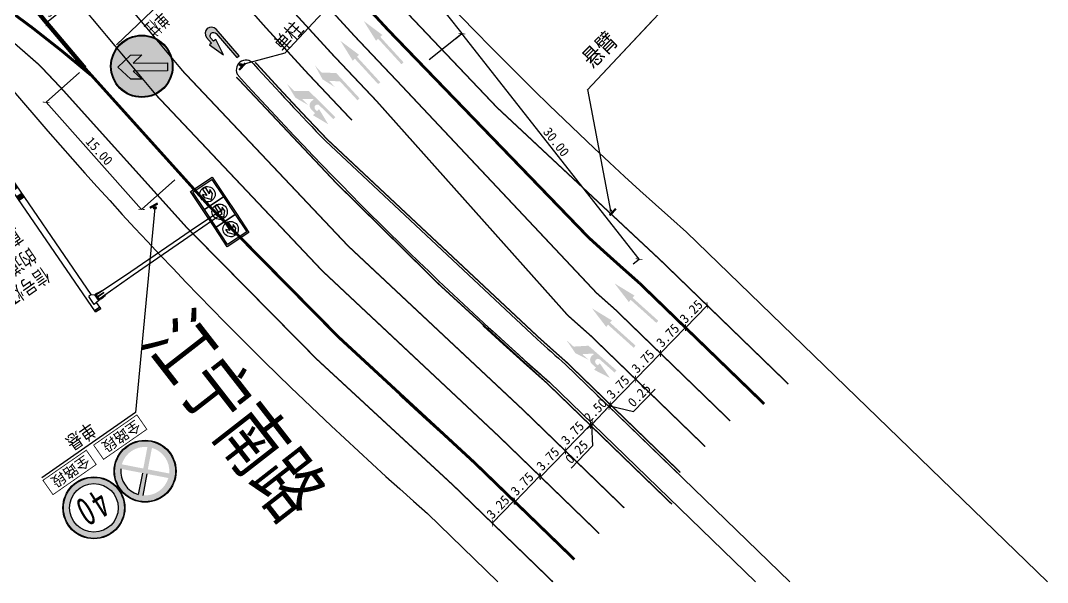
# Model space of a CAD drawing. Header units: millimetres. Extents: x 6299 to 195995, y 19522 to 226352.
# Drawn here: x 10267.7 to 10375.2, y 22324.4 to 22383.1 of the extents above; entities that cross this region are included whole.
import ezdxf

# ---------------------------------------------------------------- set-up
doc = ezdxf.new("R2010")
doc.units = ezdxf.units.MM
for name, pattern in [('DASHDOT', [25.4, 12.7, -6.35, 0, -6.35]), ('JTSS01', [6, 2, -4]), ('JTSS02', [2, 1, -1])]:
    doc.linetypes.add(name, pattern=pattern)
for name, color, linetype in [('@-交通信号', 7, 'Continuous'), ('@-交通标志', 7, 'Continuous'), ('@-地面图案', 7, 'Continuous'), ('@-视口', 7, 'Continuous'), ('@-设计标注', 7, 'Continuous'), ('@-道路名称', 7, 'Continuous'), ('@-道路红线', 1, 'Continuous'), ('@-隔离栏', 7, 'Continuous'), ('RD-中线', 1, 'DASHDOT'), ('交通标志', 7, 'Continuous')]:
    doc.layers.add(name, color=color, linetype=linetype)
doc.layers.add('@-路缘石', color=7, linetype='Continuous', lineweight=0)
doc.layers.add('@-道路标线', color=255, linetype='Continuous', lineweight=0)
doc.styles.add('--黑体', font='simhei.ttf')
doc.styles.add('-黑体', font='simhei.ttf', dxfattribs={"width": 0.8})
doc.styles.add('HT', font='simhei.ttf')
doc.styles.add('HZTXT', font='', dxfattribs={"width": 0.7, "height": 0.2})
doc.styles.add('ST', font='', dxfattribs={"width": 0.8})
doc.styles.add('标线文字样式', font='simhei.ttf')
doc.styles.add('黑体', font='simhei.ttf')
doc.styles.get('HZTXT').set_extended_font_data('NSimSun')
doc.styles.get('ST').set_extended_font_data('NSimSun')
doc.linetypes.add('FENCELINE1', pattern='A,6.35,-2.54,[133,ltypeshp.shx,S=2.54,R=0,X=-2.54,Y=0],-2.54,25.4', length=36.83)
doc.dimstyles.new('标志标注', dxfattribs={"dimtxt": 1, "dimasz": 0.5, "dimexe": 0, "dimexo": 0, "dimgap": 0.25, "dimtad": 1, "dimzin": 0, "dimdsep": 46, "dimtxsty": '--黑体', "dimblk": 'ARCHTICK', "dimcen": 0.09, "dimadec": 0, "dimazin": 0, "dimtfac": 1, "dimtix": 1, "dimtmove": 1, "dimatfit": 0, "dimfxl": 1, "dimtolj": 1, "dimtzin": 0, "dimarcsym": 0})

# ---------------------------------------------------------------- blocks, each defined once
blk = doc.blocks.new('A$C174B43BA')
at = {"layer": '交通标志', "linetype": 'ByBlock', "lineweight": -3}
for points in [[(0.96, 0), (0.96, 0.24), (0.01, 0.26), (0, 0.02)], [(0.64, 0.38, 1), (0.37, 0.38, 1)]]:
    blk.add_hatch(color=14, dxfattribs=at).paths.add_polyline_path(points)
at = {"layer": '交通标志', "color": 14}
blk.add_circle((0.5, 0.38), 0.132, dxfattribs=at)
blk = doc.blocks.new('A$C440D491C')
at = {"layer": '@-交通标志'}
h = blk.add_hatch(color=1, dxfattribs=at)
h.paths.add_polyline_path([(8.68, 12.05, 1), (10.41, 5.91, 1)])
h.paths.add_polyline_path([(8.86, 11.42, 1), (10.24, 6.53, 1)], flags=16)
h = blk.add_hatch(color=1, dxfattribs=at)
h.paths.add_polyline_path([(6.32, 7.92, 1), (0.16, 6.25, 1)])
h.paths.add_polyline_path([(0.93, 8.13), (2.91, 7), (1.77, 5.01, -0.35914)], flags=16)
h.paths.add_polyline_path([(2.19, 4.77), (3.33, 6.76), (5.31, 5.62, -0.35914)], flags=16)
h.paths.add_polyline_path([(1.17, 8.55, -0.35914), (4.29, 9.4), (3.15, 7.42)], flags=16)
h.paths.add_polyline_path([(3.57, 7.18), (4.71, 9.16, -0.35914), (5.55, 6.04)], flags=16)
at = {"layer": '@-交通标志', "color": 1}
for p, q in [((3.15, 7.42, -622.82), (4.29, 9.4, -622.82)), ((3.57, 7.18, -622.82), (4.71, 9.16, -622.82))]:
    blk.add_line(p, q, dxfattribs=at)
at = {"layer": '@-交通标志'}
blk.add_line((2.2, 0.95, -1269.36), (13.69, 4.26, -1269.36), dxfattribs=at)
at = {"layer": '@-交通标志', "const_width": 0.09, "elevation": -622.82}
for points in [[(7.85, 4.77), (13.15, 6.29), (13.66, 4.53), (8.35, 3.02)], [(1.65, 3), (6.95, 4.51), (7.45, 2.76), (2.15, 1.24)]]:
    blk.add_lwpolyline(points, close=True, dxfattribs=at)
at = {"layer": '@-交通标志', "color": 1}
for centre, radius in [((9.55, 8.98, -622.82), 3.24), ((9.55, 8.98, -622.82), 3.19), ((9.55, 8.98, -622.82), 2.54), ((3.24, 7.09, -622.82), 3.24), ((3.24, 7.09, -622.82), 3.19)]:
    blk.add_circle(centre, radius, dxfattribs=at)
blk.add_arc((3.24, 7.09, -622.82), 2.54, 335.6766, 54.6976, dxfattribs=at)
at = {"layer": '@-交通标志', "style": '黑体'}
for p in [(8.61, 3.45, -622.82), (2.4, 1.67, -622.82)]:
    blk.add_text('全路段', height=1.103, rotation=15.9475, dxfattribs=at).set_placement(p)
at = {"layer": '@-交通标志', "style": '黑体', "width": 0.8}
blk.add_text('单悬', height=1.5, rotation=15.7192, dxfattribs=at).set_placement((7.03, 0.32, -1269.36))
at = {"layer": '@-交通标志', "color": 7, "char_height": 3, "attachment_point": 8, "style": '标线文字样式'}
for s, insert, rotation in [('\\W0.6667;4', (9.14, 7.31, -622.82), 13.8407), ('{\\W0.666667;0}', (10.74, 7.59, -1269.36), 10.9267)]:
    blk.add_mtext(s, dxfattribs=dict(at, insert=insert, rotation=rotation))
blk = doc.blocks.new('_ArchTick')
at = {"color": 0, "linetype": 'ByBlock', "const_width": 0.15}
blk.add_lwpolyline([(-0.5, -0.5), (0.5, 0.5)], dxfattribs=at)
blk = doc.blocks.new('*D71')
at = {"layer": '@-设计标注', "color": 0, "lineweight": -2, "ltscale": 1.5, "transparency": 16777216}
for p, q in [((10273.91, 22377.68), (10270.42, 22374.58)), ((10270.42, 22374.58), (10280.41, 22363.38)), ((10283.89, 22366.48), (10280.41, 22363.38))]:
    blk.add_line(p, q, dxfattribs=at)
at = {"layer": 'Defpoints', "color": 0, "ltscale": 1.5, "transparency": 16777216}
for p in [(10273.91, 22377.68), (10283.89, 22366.48), (10280.41, 22363.38)]:
    blk.add_point(p, dxfattribs=at)
at = {"layer": '@-设计标注', "color": 0, "lineweight": -2, "ltscale": 1.5, "transparency": 16777216, "xscale": 0.5, "yscale": 0.5, "zscale": 0.5}
for p, rotation in [((10270.42, 22374.58), 131.7174973883994), ((10280.41, 22363.38), 311.7174973883994)]:
    blk.add_blockref('_ArchTick', p, dxfattribs=dict(at, rotation=rotation))
at = {"layer": '@-设计标注', "color": 0, "ltscale": 1.5, "transparency": 16777216, "insert": (10275.98, 22369.48), "char_height": 1, "attachment_point": 5, "rotation": 311.7175, "style": '--黑体'}
blk.add_mtext('\\A1;15.00', dxfattribs=at)
blk = doc.blocks.new('6米调头箭头')
at = {"layer": '@-地面图案'}
blk.add_hatch(color=256, dxfattribs=at).paths.add_polyline_path([(5.1, -0.19, 1), (5.1, 1.61), (4, 1.61), (4, 2.01), (1.6, 1.41), (4, 0.81), (4, 1.21), (4.6, 1.21, -1), (4.6, 0.21), (0, 0.21), (0, -0.19)])
at = {"layer": '@-地面图案', "flags": 128}
blk.add_lwpolyline([(0, -0.19), (5.1, -0.19, 1), (5.1, 1.61), (4, 1.61), (4, 2.01), (1.6, 1.41), (4, 0.81), (4, 1.21), (4.6, 1.21, -1), (4.6, 0.21), (0, 0.21)], format="xyb", close=True, dxfattribs=at)
blk = doc.blocks.new('*D86')
at = {"layer": '@-设计标注', "color": 0, "lineweight": -2, "ltscale": 1.5, "transparency": 16777216}
for p, q in [((10272.46, 22386.37), (10273.37, 22385.23)), ((10273.37, 22385.23), (10270.45, 22382.88)), ((10269.53, 22384.02), (10270.45, 22382.88))]:
    blk.add_line(p, q, dxfattribs=at)
at = {"layer": 'Defpoints', "color": 0, "ltscale": 1.5, "transparency": 16777216}
for p in [(10272.46, 22386.37), (10269.53, 22384.02, 0), (10270.45, 22382.88)]:
    blk.add_point(p, dxfattribs=at)
at = {"layer": '@-设计标注', "color": 0, "lineweight": -2, "ltscale": 1.5, "transparency": 16777216, "xscale": 0.5, "yscale": 0.5, "zscale": 0.5}
for p, rotation in [((10273.37, 22385.23), 38.72552829151675), ((10270.45, 22382.88), 218.7255282915168)]:
    blk.add_blockref('_ArchTick', p, dxfattribs=dict(at, rotation=rotation))
at = {"layer": '@-设计标注', "color": 0, "ltscale": 1.5, "transparency": 16777216, "insert": (10271.44, 22384.64), "char_height": 1, "attachment_point": 5, "rotation": 38.7255, "style": '--黑体'}
blk.add_mtext('\\A1;3.75', dxfattribs=at)
blk = doc.blocks.new('A$C2DB36726')
at = {"layer": '@-交通信号', "color": 0}
for p, q in [((-0.32, 18.31), (-0.92, 18.25)), ((-0.32, 18.31), (-0.17, 18.31)), ((-0.17, 18.32), (-0.02, 18.32)), ((-0.17, 18.32), (-0.17, 17.58)), ((-0.1, 18.32), (-0.1, 17.58)), ((-0.02, 18.32), (0.6, 18.39)), ((-0.02, 18.32), (-0.02, 17.58)), ((0.93, 19.11), (0.27, 19.11)), ((0.93, 19.11), (0.27, 19.11)), ((0.27, 19.11), (0.93, 19.11)), ((0.27, 19.11), (0.27, 19.11)), ((0.27, 19.11), (0.27, 19.11)), ((0.27, 19.11), (0.27, 19.11)), ((0.27, 19.11), (0.27, 18.36)), ((0.93, 18.92), (0.27, 18.92)), ((0.6, 18.39), (0.6, 17.37)), ((-0.17, 18.19), (-4.51, 18.15)), ((-4.51, 17.74), (-0.17, 17.71)), ((-0.92, 18.25), (-0.92, 18.18)), ((-0.92, 17.97), (-0.92, 17.93)), ((-0.92, 17.97), (-0.17, 17.97)), ((-0.92, 17.93), (-0.17, 17.93)), ((-0.92, 17.65), (-0.92, 17.72)), ((-0.32, 17.59), (-0.92, 17.65)), ((-0.32, 17.59), (-0.17, 17.59)), ((-0.17, 17.58), (-0.02, 17.58)), ((0.27, 17.37), (-0.02, 17.58)), ((0.27, 17.37), (0.6, 17.37)), ((0.76, 2.35), (0.27, 2.35)), ((0.92, 2.35), (0.27, 2.35)), ((0.76, 2.35), (0.27, 2.35)), ((0, 0.09), (1.2, 0.09)), ((0, 0.09), (0, 0)), ((0, 0), (1.2, 0)), ((0.03, 0.24), (0.18, 0.91)), ((0.03, 0.24), (0.03, 0.09)), ((0.27, 0.91), (0.18, 0.91)), ((0.57, 0.91), (0.57, 0.09)), ((0.57, 0.91), (0.62, 0.91)), ((0.62, 0.91), (0.62, 0.09)), ((0.93, 0.91), (1.02, 0.91)), ((1.17, 0.24), (1.02, 0.91)), ((1.17, 0.24), (1.17, 0.09)), ((1.2, 0.09), (1.2, 0))]:
    blk.add_line(p, q, dxfattribs=at)
at = {"layer": '@-交通信号', "color": 7}
for p, q in [((0.93, 19.11), (0.93, 0.09)), ((0.27, 17.37), (0.27, 0.09))]:
    blk.add_line(p, q, dxfattribs=at)
at = {"layer": '@-交通信号'}
for p, q in [((-12.12, 18.13), (-15.83, 18.12)), ((-15.83, 17.77), (-12.12, 17.76)), ((-4.51, 18.15), (-12.12, 18.13)), ((-12.12, 17.76), (-4.51, 17.74))]:
    blk.add_line(p, q, dxfattribs=at)
blk.add_lwpolyline([(-15.83, 18.12), (-15.83, 17.77)], dxfattribs=at)
at = {"layer": '@-交通信号', "color": 7, "const_width": 0.598}
blk.add_lwpolyline([(0.93, 4.74), (0.27, 4.74)], dxfattribs=at)
at = {"layer": '@-交通信号', "color": 0, "const_width": 0.598}
for points in [[(0.93, 3.54), (0.27, 3.54)], [(0.93, 2.35), (0.27, 2.35)], [(0.93, 1.15), (0.27, 1.15)]]:
    blk.add_lwpolyline(points, dxfattribs=at)
blk = doc.blocks.new('A$C37292868')
at = {"layer": '@-交通标志'}
h = blk.add_hatch(color=5, dxfattribs=at)
h.paths.add_polyline_path([(-3.19, 0, 1), (3.19, 0, 1)])
h.paths.add_polyline_path([(0.95, 0.95), (1.77, 0.13), (1.84, -1.73), (-0.02, -1.66), (-0.84, -0.84), (0.4, -0.88), (-2.14, 1.65), (-1.55, 2.25), (0.99, -0.29)], flags=16)
blk.add_hatch(color=7, dxfattribs=at).paths.add_polyline_path([(0.4, -0.88), (-0.84, -0.84), (-0.02, -1.66), (1.84, -1.73), (1.77, 0.13), (0.95, 0.95), (0.99, -0.29), (-1.55, 2.25), (-2.14, 1.65)])
at = {"layer": '@-交通标志', "color": 5}
blk.add_lwpolyline([(-0.02, -1.66), (-0.84, -0.84), (0.4, -0.88), (-2.14, 1.65), (-1.55, 2.25), (0.99, -0.29), (0.95, 0.95), (1.77, 0.13), (1.84, -1.73)], close=True, dxfattribs=at)
for radius in [3.26, 3.19]:
    blk.add_circle((0, 0), radius, dxfattribs=at)
blk = doc.blocks.new('A$C61B13433')
at = {"layer": '@-交通标志', "linetype": 'ByBlock', "lineweight": -3}
for points in [[(0.13, 0, 1), (-0.13, 0, 1)], [(0.54, -0.23), (0.48, -0.01), (-0.44, -0.27), (-0.38, -0.49)]]:
    blk.add_hatch(color=14, dxfattribs=at).paths.add_polyline_path(points)
at = {"layer": '@-交通标志', "color": 14}
blk.add_circle((0, 0), 0.132, dxfattribs=at)
blk = doc.blocks.new('*D135')
at = {"layer": '@-设计标注', "color": 0, "lineweight": -2, "ltscale": 1.5, "transparency": 16777216}
for p, q in [((10298.12, 22394.78), (10301.54, 22397.48)), ((10301.54, 22397.48), (10313.91, 22381.76)), ((10310.48, 22379.06), (10313.91, 22381.76))]:
    blk.add_line(p, q, dxfattribs=at)
at = {"layer": 'Defpoints', "color": 0, "ltscale": 1.5, "transparency": 16777216}
for p in [(10298.12, 22394.78), (10313.91, 22381.76), (10310.48, 22379.06, 0)]:
    blk.add_point(p, dxfattribs=at)
at = {"layer": '@-设计标注', "color": 0, "lineweight": -2, "ltscale": 1.5, "transparency": 16777216, "xscale": 0.5, "yscale": 0.5, "zscale": 0.5}
for p, rotation in [((10301.54, 22397.48), 128.1840642318087), ((10313.91, 22381.76), 308.1840642318087)]:
    blk.add_blockref('_ArchTick', p, dxfattribs=dict(at, rotation=rotation))
at = {"layer": '@-设计标注', "color": 0, "ltscale": 1.5, "transparency": 16777216, "insert": (10308.32, 22390.09), "char_height": 1, "attachment_point": 5, "rotation": 308.1841, "style": '--黑体'}
blk.add_mtext('\\A1;20.00', dxfattribs=at)
blk = doc.blocks.new('*D136')
at = {"layer": '@-设计标注', "color": 0, "lineweight": -2, "ltscale": 1.5, "transparency": 16777216}
for p, q in [((10313.28, 22381.26), (10313.91, 22381.76)), ((10332.45, 22358.18), (10313.91, 22381.76)), ((10331.82, 22357.68), (10332.45, 22358.18))]:
    blk.add_line(p, q, dxfattribs=at)
at = {"layer": 'Defpoints', "color": 0, "ltscale": 1.5, "transparency": 16777216}
for p in [(10313.28, 22381.26, 0), (10313.91, 22381.76), (10331.82, 22357.68, 0)]:
    blk.add_point(p, dxfattribs=at)
at = {"layer": '@-设计标注', "color": 0, "lineweight": -2, "ltscale": 1.5, "transparency": 16777216, "xscale": 0.5, "yscale": 0.5, "zscale": 0.5}
for p, rotation in [((10313.91, 22381.76), 128.1840642318087), ((10332.45, 22358.18), 308.1840642318087)]:
    blk.add_blockref('_ArchTick', p, dxfattribs=dict(at, rotation=rotation))
at = {"layer": '@-设计标注', "color": 0, "ltscale": 1.5, "transparency": 16777216, "insert": (10323.78, 22370.43), "char_height": 1, "attachment_point": 5, "rotation": 308.1841, "style": '--黑体'}
blk.add_mtext('\\A1;30.00', dxfattribs=at)
blk = doc.blocks.new('*D137')
at = {"layer": '@-设计标注', "color": 0, "lineweight": -2, "ltscale": 1.5, "transparency": 16777216}
for p, q in [((10335.79, 22352.47), (10337.29, 22351.02)), ((10337.29, 22351.02), (10334.68, 22348.33)), ((10333.18, 22349.78), (10334.68, 22348.33))]:
    blk.add_line(p, q, dxfattribs=at)
at = {"layer": 'Defpoints', "color": 0, "ltscale": 1.5, "transparency": 16777216}
for p in [(10335.79, 22352.47, 0), (10333.18, 22349.78, 0), (10334.68, 22348.33)]:
    blk.add_point(p, dxfattribs=at)
at = {"layer": '@-设计标注', "color": 0, "lineweight": -2, "ltscale": 1.5, "transparency": 16777216, "xscale": 0.5, "yscale": 0.5, "zscale": 0.5}
for p, rotation in [((10337.29, 22351.02), 45.92247782306748), ((10334.68, 22348.33), 225.9224778230675)]:
    blk.add_blockref('_ArchTick', p, dxfattribs=dict(at, rotation=rotation))
at = {"layer": '@-设计标注', "color": 0, "ltscale": 1.5, "transparency": 16777216, "insert": (10335.45, 22350.2), "char_height": 1, "attachment_point": 5, "rotation": 45.9225, "style": '--黑体'}
blk.add_mtext('\\A1;3.75', dxfattribs=at)
blk = doc.blocks.new('*D138')
at = {"layer": '@-设计标注', "color": 0, "lineweight": -2, "ltscale": 1.5, "transparency": 16777216}
for p, q in [((10333.18, 22349.78), (10334.7, 22348.31)), ((10334.7, 22348.31), (10332.09, 22345.62)), ((10330.58, 22347.08), (10332.09, 22345.62))]:
    blk.add_line(p, q, dxfattribs=at)
at = {"layer": 'Defpoints', "color": 0, "ltscale": 1.5, "transparency": 16777216}
for p in [(10333.18, 22349.78, 0), (10330.58, 22347.08, 0), (10332.09, 22345.62)]:
    blk.add_point(p, dxfattribs=at)
at = {"layer": '@-设计标注', "color": 0, "lineweight": -2, "ltscale": 1.5, "transparency": 16777216, "xscale": 0.5, "yscale": 0.5, "zscale": 0.5}
for p, rotation in [((10334.7, 22348.31), 45.92247782308619), ((10332.09, 22345.62), 225.9224778230862)]:
    blk.add_blockref('_ArchTick', p, dxfattribs=dict(at, rotation=rotation))
at = {"layer": '@-设计标注', "color": 0, "ltscale": 1.5, "transparency": 16777216, "insert": (10332.85, 22347.49), "char_height": 1, "attachment_point": 5, "rotation": 45.9225, "style": '--黑体'}
blk.add_mtext('\\A1;3.75', dxfattribs=at)
blk = doc.blocks.new('*D139')
at = {"layer": '@-设计标注', "color": 0, "lineweight": -2, "ltscale": 1.5, "transparency": 16777216}
for p, q in [((10330.09, 22347.55), (10332.08, 22345.62)), ((10332.08, 22345.62), (10329.47, 22342.93)), ((10327.48, 22344.86), (10329.47, 22342.93))]:
    blk.add_line(p, q, dxfattribs=at)
at = {"layer": 'Defpoints', "color": 0, "ltscale": 1.5, "transparency": 16777216}
for p in [(10330.09, 22347.55, 0), (10327.48, 22344.86, 0), (10329.47, 22342.93)]:
    blk.add_point(p, dxfattribs=at)
at = {"layer": '@-设计标注', "color": 0, "lineweight": -2, "ltscale": 1.5, "transparency": 16777216, "xscale": 0.5, "yscale": 0.5, "zscale": 0.5}
for p, rotation in [((10332.08, 22345.62), 45.92247782308619), ((10329.47, 22342.93), 225.9224778230862)]:
    blk.add_blockref('_ArchTick', p, dxfattribs=dict(at, rotation=rotation))
at = {"layer": '@-设计标注', "color": 0, "ltscale": 1.5, "transparency": 16777216, "insert": (10330.24, 22344.8), "char_height": 1, "attachment_point": 5, "rotation": 45.9225, "style": '--黑体'}
blk.add_mtext('\\A1;3.75', dxfattribs=at)
blk = doc.blocks.new('*D140')
at = {"layer": '@-设计标注', "color": 0, "lineweight": -2, "ltscale": 1.5, "transparency": 16777216}
for p, q in [((10328.08, 22343.93), (10329.3, 22342.76)), ((10329.3, 22342.76), (10329.64, 22343.12)), ((10326.35, 22342.14), (10327.56, 22340.96)), ((10329.3, 22342.76), (10327.56, 22340.96)), ((10327.56, 22340.96), (10327.21, 22340.6))]:
    blk.add_line(p, q, dxfattribs=at)
at = {"layer": 'Defpoints', "color": 0, "ltscale": 1.5, "transparency": 16777216}
for p in [(10328.08, 22343.93, 0), (10326.35, 22342.14, 0), (10327.56, 22340.96)]:
    blk.add_point(p, dxfattribs=at)
at = {"layer": '@-设计标注', "color": 0, "lineweight": -2, "ltscale": 1.5, "transparency": 16777216, "xscale": 0.5, "yscale": 0.5, "zscale": 0.5}
for p, rotation in [((10329.3, 22342.76), 225.9196424963279), ((10327.56, 22340.96), 45.91964249632791)]:
    blk.add_blockref('_ArchTick', p, dxfattribs=dict(at, rotation=rotation))
at = {"layer": '@-设计标注', "color": 0, "ltscale": 1.5, "transparency": 16777216, "insert": (10327.88, 22342.39), "char_height": 1, "attachment_point": 5, "rotation": 45.9196, "style": '--黑体'}
blk.add_mtext('\\A1;2.50', dxfattribs=at)
blk = doc.blocks.new('*D141')
at = {"layer": '@-设计标注', "color": 0, "lineweight": -2, "ltscale": 1.5, "transparency": 16777216}
for p, q in [((10325.17, 22342.93), (10327.34, 22340.82)), ((10322.56, 22340.24), (10324.73, 22338.13)), ((10327.34, 22340.82), (10324.73, 22338.13))]:
    blk.add_line(p, q, dxfattribs=at)
at = {"layer": 'Defpoints', "color": 0, "ltscale": 1.5, "transparency": 16777216}
for p in [(10325.17, 22342.93, 0), (10322.56, 22340.24, 0), (10324.73, 22338.13)]:
    blk.add_point(p, dxfattribs=at)
at = {"layer": '@-设计标注', "color": 0, "lineweight": -2, "ltscale": 1.5, "transparency": 16777216, "xscale": 0.5, "yscale": 0.5, "zscale": 0.5}
for p, rotation in [((10327.34, 22340.82), 45.9196420296007), ((10324.73, 22338.13), 225.9196420296007)]:
    blk.add_blockref('_ArchTick', p, dxfattribs=dict(at, rotation=rotation))
at = {"layer": '@-设计标注', "color": 0, "ltscale": 1.5, "transparency": 16777216, "insert": (10325.49, 22340), "char_height": 1, "attachment_point": 5, "rotation": 45.9196, "style": '--黑体'}
blk.add_mtext('\\A1;3.75', dxfattribs=at)
blk = doc.blocks.new('*D142')
at = {"layer": '@-设计标注', "color": 0, "lineweight": -2, "ltscale": 1.5, "transparency": 16777216}
for p, q in [((10322.56, 22340.24), (10324.75, 22338.11)), ((10324.75, 22338.11), (10322.14, 22335.42)), ((10319.95, 22337.54), (10322.14, 22335.42))]:
    blk.add_line(p, q, dxfattribs=at)
at = {"layer": 'Defpoints', "color": 0, "ltscale": 1.5, "transparency": 16777216}
for p in [(10322.56, 22340.24), (10319.95, 22337.54, 0), (10322.14, 22335.42)]:
    blk.add_point(p, dxfattribs=at)
at = {"layer": '@-设计标注', "color": 0, "lineweight": -2, "ltscale": 1.5, "transparency": 16777216, "xscale": 0.5, "yscale": 0.5, "zscale": 0.5}
for p, rotation in [((10324.75, 22338.11), 45.91964202960143), ((10322.14, 22335.42), 225.9196420296014)]:
    blk.add_blockref('_ArchTick', p, dxfattribs=dict(at, rotation=rotation))
at = {"layer": '@-设计标注', "color": 0, "ltscale": 1.5, "transparency": 16777216, "insert": (10322.91, 22337.29), "char_height": 1, "attachment_point": 5, "rotation": 45.9196, "style": '--黑体'}
blk.add_mtext('\\A1;3.75', dxfattribs=at)
blk = doc.blocks.new('*D143')
at = {"layer": '@-设计标注', "color": 0, "lineweight": -2, "ltscale": 1.5, "transparency": 16777216}
for p, q in [((10319.95, 22337.54), (10322.06, 22335.5)), ((10317.34, 22334.85), (10319.45, 22332.8)), ((10322.06, 22335.5), (10319.45, 22332.8))]:
    blk.add_line(p, q, dxfattribs=at)
at = {"layer": 'Defpoints', "color": 0, "ltscale": 1.5, "transparency": 16777216}
for p in [(10319.95, 22337.54), (10317.34, 22334.85, 0), (10319.45, 22332.8)]:
    blk.add_point(p, dxfattribs=at)
at = {"layer": '@-设计标注', "color": 0, "lineweight": -2, "ltscale": 1.5, "transparency": 16777216, "xscale": 0.5, "yscale": 0.5, "zscale": 0.5}
for p, rotation in [((10322.06, 22335.5), 45.91964202960263), ((10319.45, 22332.8), 225.9196420296026)]:
    blk.add_blockref('_ArchTick', p, dxfattribs=dict(at, rotation=rotation))
at = {"layer": '@-设计标注', "color": 0, "ltscale": 1.5, "transparency": 16777216, "insert": (10320.22, 22334.67), "char_height": 1, "attachment_point": 5, "rotation": 45.9196, "style": '--黑体'}
blk.add_mtext('\\A1;3.75', dxfattribs=at)
blk = doc.blocks.new('*D144')
at = {"layer": '@-设计标注', "color": 0, "lineweight": -2, "ltscale": 1.5, "transparency": 16777216}
for p, q in [((10317.64, 22334.56), (10319.36, 22332.9)), ((10319.36, 22332.9), (10317.09, 22330.56)), ((10315.38, 22332.22), (10317.09, 22330.56))]:
    blk.add_line(p, q, dxfattribs=at)
at = {"layer": 'Defpoints', "color": 0, "ltscale": 1.5, "transparency": 16777216}
for p in [(10317.64, 22334.56, 0), (10315.38, 22332.22, 0), (10317.09, 22330.56)]:
    blk.add_point(p, dxfattribs=at)
at = {"layer": '@-设计标注', "color": 0, "lineweight": -2, "ltscale": 1.5, "transparency": 16777216, "xscale": 0.5, "yscale": 0.5, "zscale": 0.5}
for p, rotation in [((10319.36, 22332.9), 45.91964202960199), ((10317.09, 22330.56), 225.919642029602)]:
    blk.add_blockref('_ArchTick', p, dxfattribs=dict(at, rotation=rotation))
at = {"layer": '@-设计标注', "color": 0, "ltscale": 1.5, "transparency": 16777216, "insert": (10317.69, 22332.25), "char_height": 1, "attachment_point": 5, "rotation": 45.9196, "style": '--黑体'}
blk.add_mtext('\\A1;3.25', dxfattribs=at)
blk = doc.blocks.new('*D145')
at = {"layer": '@-设计标注', "color": 0, "lineweight": -2, "ltscale": 1.5, "transparency": 16777216}
for p, q in [((10331.87, 22342.25), (10334.13, 22344.58)), ((10328.09, 22343.93), (10329.3, 22342.76)), ((10328.26, 22344.1), (10329.47, 22342.94)), ((10329.47, 22342.94), (10329.82, 22343.29)), ((10329.3, 22342.76), (10328.95, 22342.4)), ((10329.47, 22342.94), (10329.3, 22342.76)), ((10329.47, 22342.94), (10329.3, 22342.76)), ((10329.38, 22342.85), (10331.87, 22342.25))]:
    blk.add_line(p, q, dxfattribs=at)
at = {"layer": 'Defpoints', "color": 0, "ltscale": 1.5, "transparency": 16777216}
for p in [(10328.09, 22343.93), (10328.26, 22344.1), (10329.3, 22342.76)]:
    blk.add_point(p, dxfattribs=at)
at = {"layer": '@-设计标注', "color": 0, "lineweight": -2, "ltscale": 1.5, "transparency": 16777216, "xscale": 0.5, "yscale": 0.5, "zscale": 0.5}
for p, rotation in [((10329.3, 22342.76), 45.91964249620128), ((10329.47, 22342.94), 225.9196424962013)]:
    blk.add_blockref('_ArchTick', p, dxfattribs=dict(at, rotation=rotation))
at = {"layer": '@-设计标注', "color": 0, "ltscale": 1.5, "transparency": 16777216, "insert": (10332.46, 22343.94), "char_height": 1, "attachment_point": 5, "rotation": 45.9196, "style": '--黑体'}
blk.add_mtext('\\A1;0.25', dxfattribs=at)
blk = doc.blocks.new('*D146')
at = {"layer": '@-设计标注', "color": 0, "lineweight": -2, "ltscale": 1.5, "transparency": 16777216}
for p, q in [((10327.56, 22340.96), (10327.38, 22340.78)), ((10327.56, 22340.96), (10327.38, 22340.78)), ((10327.47, 22341.05), (10327.56, 22340.96)), ((10327.56, 22340.96), (10327.91, 22341.32)), ((10327.38, 22340.78), (10327.03, 22340.42)), ((10327.29, 22340.87), (10327.38, 22340.78)), ((10327.47, 22340.87), (10327.59, 22338.66)), ((10327.59, 22338.66), (10325.33, 22336.32))]:
    blk.add_line(p, q, dxfattribs=at)
at = {"layer": 'Defpoints', "color": 0, "ltscale": 1.5, "transparency": 16777216}
for p in [(10327.47, 22341.05), (10327.29, 22340.87), (10327.38, 22340.78)]:
    blk.add_point(p, dxfattribs=at)
at = {"layer": '@-设计标注', "color": 0, "lineweight": -2, "ltscale": 1.5, "transparency": 16777216, "xscale": 0.5, "yscale": 0.5, "zscale": 0.5}
for p, rotation in [((10327.38, 22340.78), 45.91964202947), ((10327.56, 22340.96), 225.91964202947)]:
    blk.add_blockref('_ArchTick', p, dxfattribs=dict(at, rotation=rotation))
at = {"layer": '@-设计标注', "color": 0, "ltscale": 1.5, "transparency": 16777216, "insert": (10325.92, 22338.01), "char_height": 1, "attachment_point": 5, "rotation": 45.9196, "style": '--黑体'}
blk.add_mtext('\\A1;0.25', dxfattribs=at)
blk = doc.blocks.new('A$C79667566')
at = {"layer": '@-交通信号'}
h = blk.add_hatch(color=256, dxfattribs=at)
h.paths.add_polyline_path([(0, 3.46), (0, 1.1), (0, -1.1), (0, -3.46), (-2.72, -3.46), (-2.72, -1.1), (-2.72, 1.1), (-2.72, 3.46)])
h.paths.add_polyline_path([(-0.16, 3.3), (-0.16, 1.1), (-0.16, -1.1), (-0.16, -3.3), (-2.56, -3.3), (-2.56, -1.1), (-2.56, 1.1), (-2.57, 3.3)], flags=16)
for p, q in [((-2.72, 3.46), (0, 3.46)), ((-2.72, 1.1), (-2.72, 3.46)), ((-2.57, 3.3), (-0.16, 3.3)), ((-2.56, 1.1), (-2.57, 3.3)), ((-0.16, 3.3), (-0.16, 1.1)), ((0, 3.46), (0, 1.1)), ((-1.81, 2.3), (-1.34, 2.8)), ((-1.81, 2.3), (-1.81, 1.87)), ((-1.81, 1.87), (-1.49, 2.21)), ((-1.49, 1.4), (-1.49, 2.21)), ((-1.34, 2.8), (-0.87, 2.3)), ((-1.18, 2.21), (-0.87, 1.87)), ((-1.18, 1.4), (-1.18, 2.21)), ((-0.87, 2.3), (-0.87, 1.87)), ((-2.72, -1.1), (-2.72, 1.1)), ((-2.56, -1.1), (-2.56, 1.1)), ((-0.16, 1.1), (-2.56, 1.1)), ((-2.56, 1.1), (-0.16, 1.1)), ((-1.49, 1.4), (-1.18, 1.4)), ((-0.16, 1.1), (-0.16, -1.1)), ((0, 1.1), (0, -1.1)), ((-1.85, 0.15), (-1.38, 0.65)), ((-1.85, 0.15), (-1.85, -0.28)), ((-1.85, -0.28), (-1.53, 0.05)), ((-1.53, -0.75), (-1.53, 0.05)), ((-1.38, 0.65), (-0.91, 0.15)), ((-1.23, 0.05), (-0.91, -0.28)), ((-1.23, -0.75), (-1.23, 0.05)), ((-0.91, 0.15), (-0.91, -0.28)), ((-1.53, -0.75), (-1.23, -0.75)), ((-2.72, -3.46), (-2.72, -1.1)), ((-2.56, -3.3), (-2.56, -1.1)), ((-2.56, -1.1), (-0.16, -1.1)), ((-0.16, -1.1), (-2.56, -1.1)), ((-1.8, -2.09), (-1.33, -1.58)), ((-1.8, -2.09), (-1.8, -2.52)), ((-1.33, -1.58), (-0.87, -2.09)), ((-0.87, -2.09), (-0.87, -2.52)), ((-0.16, -1.1), (-0.16, -3.3)), ((0, -1.1), (0, -3.46)), ((-1.8, -2.52), (-1.49, -2.18)), ((-1.49, -2.98), (-1.49, -2.18)), ((-1.49, -2.98), (-1.18, -2.98)), ((-1.18, -2.18), (-0.87, -2.52)), ((-1.18, -2.98), (-1.18, -2.18)), ((0, -3.46), (-2.72, -3.46)), ((-0.16, -3.3), (-2.56, -3.3))]:
    blk.add_line(p, q, dxfattribs=at)
for centre in [(-1.32, 2.12), (-1.36, -0.03), (-1.32, -2.26)]:
    blk.add_ellipse(centre, major_axis=(0.569, 0.569), ratio=1, start_param=3.927162, end_param=10.210347, dxfattribs=at)
blk = doc.blocks.new('*D151')
at = {"layer": '@-视口', "color": 0, "lineweight": -2, "ltscale": 1.5, "transparency": 16777216}
for p, q in [((10337.31, 22351), (10339.57, 22353.34)), ((10339.55, 22353.36), (10339.57, 22353.34)), ((10337.29, 22351.02), (10337.31, 22351))]:
    blk.add_line(p, q, dxfattribs=at)
at = {"layer": 'Defpoints', "color": 0, "ltscale": 1.5, "transparency": 16777216}
for p in [(10339.55, 22353.36), (10339.57, 22353.34), (10337.29, 22351.02)]:
    blk.add_point(p, dxfattribs=at)
at = {"layer": '@-视口', "color": 0, "lineweight": -2, "ltscale": 1.5, "transparency": 16777216, "xscale": 0.5, "yscale": 0.5, "zscale": 0.5}
for p, rotation in [((10339.57, 22353.34), 45.9224778230601), ((10337.31, 22351), 225.9224778230601)]:
    blk.add_blockref('_ArchTick', p, dxfattribs=dict(at, rotation=rotation))
at = {"layer": '@-视口', "color": 0, "ltscale": 1.5, "transparency": 16777216, "insert": (10337.9, 22352.69), "char_height": 1, "attachment_point": 5, "rotation": 45.9225, "style": '--黑体'}
blk.add_mtext('\\A1;3.25', dxfattribs=at)

msp = doc.modelspace()

# ---------------------------------------------------------------- hatches: boundary and pattern name
at = {"layer": '@-交通标志', "linetype": 'ByBlock', "lineweight": -3}
for points in [[(10330.101, 22363.365), (10329.929, 22363.527), (10329.274, 22362.831), (10329.446, 22362.669)], [(10329.623, 22363.256, 1), (10329.358, 22363.256, 1)]]:
    msp.add_hatch(color=14, dxfattribs=at).paths.add_polyline_path(points)
at = {"layer": '@-道路标线', "linetype": 'Continuous'}
for points in [[(10307.7, 22378.664), (10307.811, 22378.765), (10305.378, 22381.419), (10305.599, 22381.621), (10303.645, 22383.086), (10304.935, 22381.013), (10305.157, 22381.216), (10307.589, 22378.562)], [(10305.263, 22376.583), (10305.373, 22376.685), (10302.94, 22379.338), (10303.161, 22379.541), (10301.208, 22381.006), (10302.498, 22378.933), (10302.719, 22379.135), (10305.152, 22376.482)], [(10300.567, 22372.918), (10300.673, 22373.024), (10297.906, 22375.773), (10296.351, 22375.768), (10295.641, 22376.473), (10296.494, 22375.061), (10297.84, 22374.288), (10297.202, 22374.922), (10298.333, 22374.926), (10298.426, 22374.834, 0.5773503), (10298.16, 22373.829), (10298.55, 22373.442), (10298.339, 22373.229), (10299.933, 22372.279), (10298.973, 22373.867), (10298.762, 22373.654), (10298.584, 22373.831, -1), (10299.007, 22374.256), (10300.461, 22372.811)], [(10334.351, 22351.622), (10334.452, 22351.734), (10331.774, 22354.14), (10331.974, 22354.363), (10329.888, 22355.632), (10331.373, 22353.693), (10331.573, 22353.917), (10334.251, 22351.511)], [(10331.986, 22349.021), (10332.086, 22349.133), (10329.408, 22351.538), (10329.608, 22351.762), (10327.522, 22353.031), (10329.007, 22351.092), (10329.207, 22351.315), (10331.885, 22348.909)], [(10329.984, 22346.431), (10330.083, 22346.543), (10327.161, 22349.125), (10325.608, 22349.029), (10324.859, 22349.692), (10325.793, 22348.332), (10327.182, 22347.639), (10326.507, 22348.235), (10327.637, 22348.305), (10327.734, 22348.218, 0.5773503), (10327.528, 22347.2), (10327.94, 22346.836), (10327.741, 22346.611), (10329.388, 22345.756), (10328.337, 22347.285), (10328.139, 22347.06), (10327.951, 22347.226, -1), (10328.349, 22347.676), (10329.885, 22346.318)]]:
    msp.add_hatch(color=7, dxfattribs=at).paths.add_polyline_path(points)
at = {"layer": '@-道路标线', "linetype": 'Continuous', "extrusion": (1.11366e-16, 8.71639e-17, -1)}
msp.add_hatch(color=7, dxfattribs=at).paths.add_polyline_path([(-10303.104, 22374.888), (-10302.994, 22374.787), (-10301.163, 22376.771), (-10300.033, 22376.817), (-10300.643, 22376.155), (-10299.332, 22376.986), (-10298.541, 22378.434), (-10299.219, 22377.699), (-10300.774, 22377.636), (-10303.215, 22374.99)])

# ---------------------------------------------------------------- linework, layer by layer
at = {"layer": '@-交通标志'}
for p, q in [((10327.029, 22375.851), (10351.399, 22401.895)), ((10290.764, 22378.507, 0), (10295.414, 22379.742, 65.994)), ((10329.48, 22363.243), (10327.096, 22375.922))]:
    msp.add_line(p, q, dxfattribs=at)
at = {"layer": '@-交通标志', "color": 0, "lineweight": -3}
msp.add_line((10282.234, 22384.848, 0), (10277.798, 22380.602, 0), dxfattribs=at)
at = {"layer": '@-交通标志', "lineweight": 0, "ltscale": 0.5}
msp.add_line((10333.841, 22383.131), (10327.029, 22375.851), dxfattribs=at)
at = {"layer": '@-交通标志', "linetype": 'Continuous'}
msp.add_line((10281.792, 22363.542, 5.927), (10279.774, 22342.14, -646.54), dxfattribs=at)
at = {"layer": '@-交通标志', "elevation": 65.994}
msp.add_lwpolyline([(10295.414, 22379.742), (10299.327, 22383.922)], dxfattribs=at)
at = {"layer": '@-路缘石', "color": 0, "elevation": 0}
msp.add_lwpolyline([(10313.034, 22334.496), (10323.419, 22324.438)], dxfattribs=at)
at = {"layer": '@-道路标线', "color": 7, "linetype": 'Continuous', "const_width": 0.15, "elevation": 0, "flags": 128}
for points in [[(10286.427, 22408.833, 0.0446433), (10334.683, 22358.07), (10348.065, 22345.111)], [(10292.929, 22396.979, 0.0126633), (10306.275, 22382.063)], [(10272.01, 22376.052, 0.3194373), (10232.614, 22385.785)], [(10275.145, 22377.392, 0.0211236), (10265.708, 22384.803, 0.0727777)], [(10292.303, 22378.76, 0.0067647), (10299.837, 22370.691)], [(10325.68, 22326.773), (10315.24, 22336.883, -0.0344343), (10274.474, 22378.17, -0.0344343)], [(10290.333, 22377.211, 0.0277873), (10322.807, 22345.21), (10335.892, 22332.539)], [(10323.419, 22324.438), (10313.034, 22334.496, -0.0343898), (10272.01, 22376.052)], [(10327.183, 22360.426, 0.0044856), (10332.478, 22355.681), (10345.532, 22343.04)], [(10316.1, 22351.254, 0.0054985), (10322.807, 22345.21), (10334.412, 22333.972)], [(10321.993, 22349.949, 0.0023404), (10324.843, 22347.414), (10336.764, 22335.871)], [(10325.68, 22326.773), (10315.24, 22336.883, -0.0063035), (10307.356, 22344.018, -0.0046288)]]:
    msp.add_lwpolyline(points, format="xyb", dxfattribs=at)
at = {"layer": '@-道路标线', "color": 7, "linetype": 'JTSS01', "const_width": 0.15, "elevation": 0, "flags": 128}
for points in [[(10330.898, 22332.16), (10320.332, 22342.392, -0.0454919), (10268.652, 22397.053, -0.0454919)], [(10328.289, 22329.466), (10317.786, 22339.637, -0.0454392), (10265.704, 22394.735, -0.0454392)], [(10293.79, 22391.38, 0.0125848), (10307.342, 22376.593)], [(10291.446, 22389.504, 0.0124747), (10304.972, 22374.729)], [(10288.877, 22387.505, 0.0123841), (10302.405, 22372.71)], [(10327.979, 22354.657, 0.0016322), (10329.933, 22352.925), (10341.981, 22341.259)], [(10324.985, 22352.303, 0.0019898), (10327.388, 22350.169), (10339.373, 22338.565)]]:
    msp.add_lwpolyline(points, format="xyb", dxfattribs=at)
at = {"layer": '@-道路标线', "color": 7, "linetype": 'JTSS02', "ltscale": 1.5, "const_width": 0.45, "elevation": 0, "flags": 128}
msp.add_lwpolyline([(10274.474, 22378.17, -0.0116132), (10262.051, 22393.316)], format="xyb", dxfattribs=at)
at = {"layer": '@-道路标线', "color": 7, "linetype": 'Continuous', "const_width": 0.15, "elevation": 0, "flags": 128}
for points in [[(10327.183, 22360.426), (10306.24, 22382.101)], [(10321.993, 22349.949), (10299.837, 22370.691)]]:
    msp.add_lwpolyline(points, dxfattribs=at)
at = {"layer": '@-道路标线', "color": 7, "linetype": 'JTSS01', "const_width": 0.15, "elevation": 0, "flags": 128}
for points in [[(10307.342, 22376.593), (10327.979, 22354.657)], [(10304.972, 22374.729), (10324.985, 22352.303)]]:
    msp.add_lwpolyline(points, dxfattribs=at)
at = {"layer": '@-道路红线', "elevation": 0}
for points in [[(10289.56, 22411.32, 0.0447048), (10337.397, 22361.01)], [(10289.56, 22411.32, 0.0447048), (10337.397, 22361.01)], [(10266.803, 22375.992, 0.0362901), (10310.317, 22331.558, 0.0362901)], [(10266.803, 22375.992, 0.0362901), (10310.317, 22331.558, 0.0362901)]]:
    msp.add_lwpolyline(points, format="xyb", dxfattribs=at)
for points in [[(10337.397, 22361.01), (10375.166, 22324.438)], [(10337.397, 22361.01), (10375.166, 22324.438)], [(10310.317, 22331.558), (10317.67, 22324.438)], [(10310.317, 22331.558), (10317.67, 22324.438)]]:
    msp.add_lwpolyline(points, dxfattribs=at)
at = {"layer": '@-隔离栏', "color": 4, "linetype": 'FENCELINE1', "ltscale": 0.1, "const_width": 0.3, "elevation": 0, "flags": 128}
for points in [[(10292.929, 22396.979, 0.0126633), (10306.275, 22382.063)], [(10275.145, 22377.392, 0.0211236), (10265.708, 22384.803, 0.0727777)], [(10325.68, 22326.773), (10315.24, 22336.883, -0.0344343), (10274.474, 22378.17, -0.0344343)], [(10327.183, 22360.426, 0.0044856), (10332.478, 22355.681), (10345.532, 22343.04)]]:
    msp.add_lwpolyline(points, format="xyb", dxfattribs=at)
msp.add_lwpolyline([(10327.183, 22360.426), (10306.24, 22382.101)], dxfattribs=at)
at = {"layer": 'RD-中线', "color": 3, "linetype": 'Continuous'}
for p, q in [((10324.765, 22347.147, 0), (10348.216, 22324.438, 0)), ((10324.765, 22347.147, 0), (10336.57, 22335.716, 0)), ((10323.068, 22345.311, 0), (10344.622, 22324.438, 0))]:
    msp.add_line(p, q, dxfattribs=at)
at = {"layer": 'RD-中线', "color": 3, "linetype": 'Continuous', "elevation": 0}
msp.add_lwpolyline([(10321.793, 22349.792), (10299.64, 22370.536)], dxfattribs=at)
at = {"layer": 'RD-中线', "color": 3, "linetype": 'Continuous'}
for centre, radius, start, end in [((10291.318, 22377.986, 0), 1.003, 38.19006, 218.19006), ((10594.259, 22653.144, 0), 408.25, 222.25858, 223.80796), ((10594.259, 22653.144, 0), 410.25, 222.23871, 228.6211), ((10596.729, 22655.787, 0), 413.867, 227.34396, 228.60634), ((10596.729, 22655.787, 0), 411.367, 228.06033, 228.61449)]:
    msp.add_arc(centre, radius, start, end, dxfattribs=at)

# ---------------------------------------------------------------- block references
at = {"layer": '@-交通信号'}
for name, p, rotation in [('A$C2DB36726', (10265.543, 22368.941), 214.4597217259947), ('A$C79667566', (10287.452, 22362.354), 213.5580710370012)]:
    msp.add_blockref(name, p, dxfattribs=dict(at, rotation=rotation))
at = {"layer": '@-交通标志'}
for name, p, rotation in [('A$C37292868', (10280.433, 22378.343, 0), 225.4620924546128), ('A$C61B13433', (10290.764, 22378.507, 0), 31.50621269206068), ('A$C174B43BA', (10282.031, 22364.129, 5.927), 210.4944835293241)]:
    msp.add_blockref(name, p, dxfattribs=dict(at, rotation=rotation))
at = {"layer": '@-交通标志', "linetype": 'Continuous', "rotation": 198.8862255526489}
msp.add_blockref('A$C440D491C', (10281.549, 22343.755, 622.824), dxfattribs=at)
at = {"layer": '@-地面图案', "xscale": 0.7216382132603331, "yscale": 0.7216382132603331, "zscale": 0.7216382132603331, "rotation": 130.8524013628346}
msp.add_blockref('6米调头箭头', (10290.497, 22379.349, 0), dxfattribs=at)

# ---------------------------------------------------------------- texts
at = {"layer": '@-交通信号', "insert": (10271.014, 22356.121), "char_height": 1.5, "width": 14.80904, "attachment_point": 1, "rotation": 214.51441, "style": 'ST'}
msp.add_mtext('信号灯悬臂与所控制的道路中心线垂直,6.0{\\fArial|b0|i0|c0|p32;m}悬臂一组，一组直行', dxfattribs=at)
at = {"layer": '@-交通标志', "color": 0, "lineweight": -3, "style": 'HT', "width": 0.6}
msp.add_text('单柱', height=1.5, rotation=223.22223, dxfattribs=at).set_placement((10282.452, 22384.127, 0))
at = {"layer": '@-交通标志', "color": 0, "style": '黑体', "width": 0.8}
msp.add_text('单柱', height=1.5, rotation=47.79329, dxfattribs=at).set_placement((10295.233, 22379.753, 65.994))
at = {"layer": '@-交通标志', "style": '-黑体', "width": 0.8}
msp.add_text('悬臂', height=1.8, rotation=45.32389, dxfattribs=at).set_placement((10327.573, 22378.065))
at = {"layer": '@-道路名称', "color": 7, "style": 'HZTXT', "width": 0.75}
msp.add_text('江宁南路', height=6, rotation=307.8855, dxfattribs=at).set_placement((10280.274, 22349.638, 0))

# ---------------------------------------------------------------- dimensions: what is measured, and where the dimension line sits
at = {"layer": '@-视口', "ltscale": 1.5}
dim = msp.add_aligned_dim(p1=(10337.29, 22351.021), p2=(10339.551, 22353.356), distance=-0.028, dimstyle='标志标注', dxfattribs=at)
dim.commit()
dim.dimension.update_dxf_attribs({"geometry": '*D151', "text_midpoint": (10337.902, 22352.69)})
at = {"layer": '@-设计标注', "ltscale": 1.5}
for p1, p2, distance, picture, middle in [((10298.119, 22394.784), (10310.483, 22379.064, 0), 4.358, '*D135', (10308.32, 22390.085)), ((10272.46, 22386.369), (10269.534, 22384.023, 0), 1.462, '*D86', (10271.442, 22384.64)), ((10331.824, 22357.682, 0), (10313.279, 22381.262, 0), -0.801, '*D136', (10323.775, 22370.434)), ((10273.906, 22377.681), (10283.888, 22366.484), -4.664, '*D71', (10275.98, 22369.482)), ((10335.792, 22352.471, 0), (10333.184, 22349.777, 0), 2.085, '*D137', (10335.447, 22350.196)), ((10333.184, 22349.777, 0), (10330.575, 22347.083, 0), 2.107, '*D138', (10332.855, 22347.486)), ((10330.09, 22347.553, 0), (10327.481, 22344.859, 0), 2.775, '*D139', (10330.24, 22344.798)), ((10328.085, 22343.933, 0), (10326.345, 22342.137, 0), 1.688, '*D140', (10327.885, 22342.386)), ((10325.165, 22342.926, 0), (10322.56, 22340.235, 0), 3.022, '*D141', (10325.495, 22340)), ((10322.56, 22340.235), (10319.951, 22337.541, 0), 3.052, '*D142', (10322.909, 22337.287)), ((10319.951, 22337.541), (10317.342, 22334.847, 0), 2.941, '*D143', (10320.22, 22334.67)), ((10317.643, 22334.556, 0), (10315.382, 22332.221, 0), 2.384, '*D144', (10317.687, 22332.252))]:
    dim = msp.add_aligned_dim(p1=p1, p2=p2, distance=distance, dimstyle='标志标注', dxfattribs=at)
    dim.commit()
    dim.dimension.update_dxf_attribs({"geometry": picture, "text_midpoint": middle})
for base, p1, p2, picture, middle in [((10329.297, 22342.759), (10328.261, 22344.105), (10328.09, 22343.928), '*D145', (10332.043, 22342.426)), ((10327.381, 22340.78), (10327.468, 22341.05), (10327.291, 22340.867), '*D146', (10327.417, 22338.477))]:
    dim = msp.add_linear_dim(base=base, p1=p1, p2=p2, angle=225.91964, dimstyle='标志标注', dxfattribs=at)
    dim.commit()
    dim.dimension.update_dxf_attribs({"geometry": picture, "text_midpoint": middle, "dimtype": 161})

doc.saveas('drawing.dxf')
